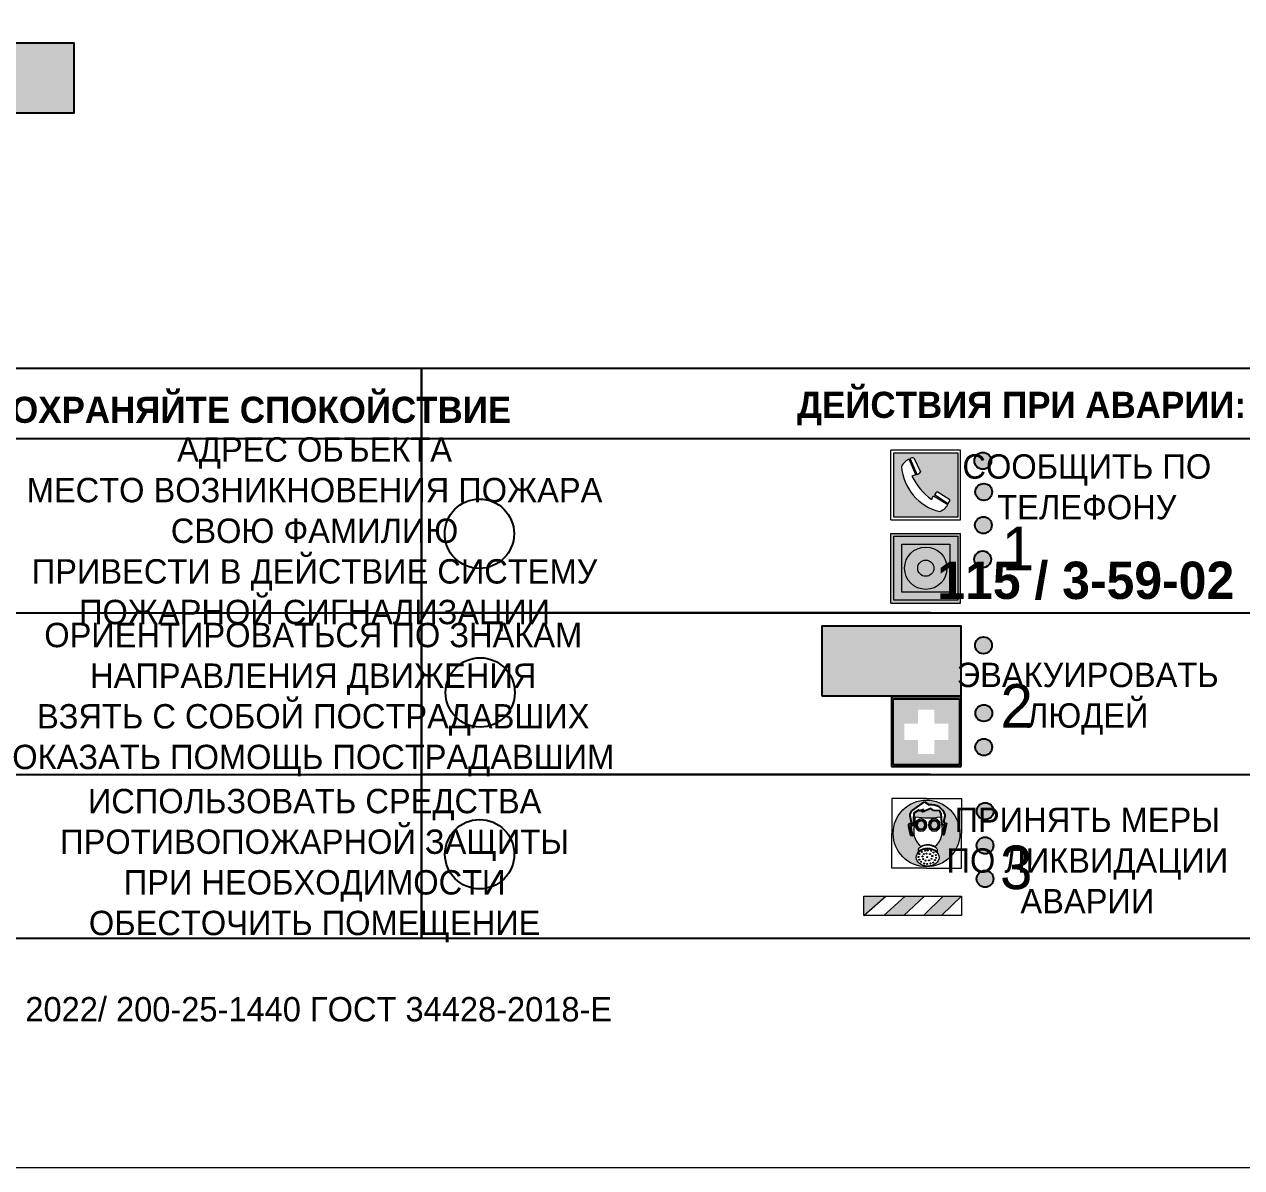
# Model space of a CAD drawing. Header units: millimetres. Extents: x 13114 to 67229, y 22859 to 38520.
# Drawn here: x 30539.8 to 30679.6, y 34765.1 to 34896.4 of the extents above; entities that cross this region are included whole.
import ezdxf

# ---------------------------------------------------------------- set-up
doc = ezdxf.new("R2010")
doc.units = ezdxf.units.MM
doc.layers.add('План_Штампы', color=7, linetype='Continuous')
doc.styles.add('обычный', font='arial.ttf')

# ---------------------------------------------------------------- blocks, each defined once
blk = doc.blocks.new('A$C38D26F80')
h = blk.add_hatch(color=5)
h.dxf.hatch_style = 1
h.paths.add_polyline_path([(-8.77, -4.48, 1), (-0.19, -4.48, 1)])
h.paths.add_polyline_path([(-6.75, -3.58), (-6.75, -3.31), (-6.62, -3.22), (-6.5, -3.22), (-6.42, -3.3), (-6.39, -3.28), (-6.59, -2.23), (-6.59, -2.01), (-6.38, -1.58), (-4.76, -0.4), (-4.13, -0.79, -0.362848), (-2.1, -2.1, -0.201049), (-2.17, -2.48, 0.085434), (-2.26, -3.13), (-1.9, -3.16), (-2.25, -4.7), (-2.4, -4.59), (-2.43, -4.34), (-2.36, -4.34), (-2.14, -3.34), (-2.47, -3.42), (-2.58, -1.95), (-2.77, -1.58), (-3.58, -1.52), (-3.92, -1.26), (-5.05, -1.73), (-4.87, -1.39), (-5.41, -1.6), (-5.41, -1.46), (-6.13, -1.87), (-6.18, -3.5), (-6.56, -3.47), (-6.37, -4.59), (-6.16, -4.43), (-6.16, -4.66), (-6.36, -4.79), (-6.37, -4.8), (-6.51, -4.76)], flags=16)
h.paths.add_polyline_path([(-6.51, -4.76), (-6.36, -4.79), (-6.37, -4.8)], flags=0)
h.paths.add_polyline_path([(-5.92, -2.34, 0.089508), (-2.67, -2.35), (-2.48, -3.88, -0.268602), (-3.4, -6.18, 0.262449), (-5.2, -6.18, -0.268602), (-6.11, -3.88)], flags=16)
edge = h.paths.add_edge_path(flags=16)
edge.add_ellipse((-5.19, -3.41), major_axis=(0, 0.842), ratio=0.848992, start_angle=0, end_angle=360)
edge = h.paths.add_edge_path(flags=0)
edge.add_ellipse((-5.19, -3.39), major_axis=(0, 0.665), ratio=0.853798, start_angle=0, end_angle=360)
edge = h.paths.add_edge_path(flags=0)
edge.add_ellipse((-5.19, -3.4), major_axis=(0, 0.528), ratio=0.864094, start_angle=0, end_angle=360)
edge = h.paths.add_edge_path(flags=16)
edge.add_ellipse((-3.47, -3.4), major_axis=(0, 0.842), ratio=0.848992, start_angle=0, end_angle=360)
h.paths.add_polyline_path([(-3.13, -6.45), (-3.13, -6.84, 0.383174), (-5.57, -6.85), (-5.57, -6.49, -0.369952)], flags=16)
edge = h.paths.add_edge_path(flags=0)
edge.add_ellipse((-3.47, -3.39), major_axis=(0, 0.665), ratio=0.853798, start_angle=0, end_angle=360)
edge = h.paths.add_edge_path(flags=0)
edge.add_ellipse((-3.47, -3.4), major_axis=(0, 0.528), ratio=0.864094, start_angle=0, end_angle=360)
edge = h.paths.add_edge_path(flags=16)
edge.add_ellipse((-4.34, -7.57), major_axis=(-1.48, 0), ratio=0.744955, start_angle=0, end_angle=360)
h.paths.add_polyline_path([(-5.01, -6.85, -1), (-5.15, -6.85, -1)], flags=0)
h.paths.add_polyline_path([(-5.33, -7.14, -1), (-5.47, -7.14, -1)], flags=0)
h.paths.add_polyline_path([(-4.61, -6.71, -1), (-4.74, -6.71, -1)], flags=16)
h.paths.add_polyline_path([(-5.43, -7.51, -1), (-5.57, -7.51, -1)], flags=0)
h.paths.add_polyline_path([(-4.26, -6.67, -1), (-4.4, -6.67, -1)], flags=16)
h.paths.add_polyline_path([(-4.74, -7.14, -1), (-4.88, -7.14, -1)], flags=0)
h.paths.add_polyline_path([(-4.93, -7.43, -1), (-5.07, -7.43, -1)], flags=0)
h.paths.add_polyline_path([(-4.41, -7.07, -1), (-4.54, -7.07, -1)], flags=0)
h.paths.add_polyline_path([(-5.33, -7.87, -1), (-5.46, -7.87, -1)], flags=0)
h.paths.add_polyline_path([(-3.8, -6.71, -1), (-3.94, -6.71, -1)], flags=16)
h.paths.add_polyline_path([(-4.85, -7.78, -1), (-4.98, -7.78, -1)], flags=0)
h.paths.add_polyline_path([(-3.96, -7.14, -1), (-4.1, -7.14, -1)], flags=0)
h.paths.add_polyline_path([(-4.33, -7.53, -1), (-4.47, -7.53, -1)], flags=0)
h.paths.add_polyline_path([(-5.09, -8.12, -1), (-5.23, -8.12, -1)], flags=0)
h.paths.add_polyline_path([(-3.5, -6.94, -1), (-3.64, -6.94, -1)], flags=0)
h.paths.add_polyline_path([(-4.54, -7.97, -1), (-4.68, -7.97, -1)], flags=0)
h.paths.add_polyline_path([(-3.66, -7.39, -1), (-3.8, -7.39, -1)], flags=0)
h.paths.add_polyline_path([(-4.73, -8.35, -1), (-4.86, -8.35, -1)], flags=0)
h.paths.add_polyline_path([(-4.09, -7.96, -1), (-4.23, -7.96, -1)], flags=0)
h.paths.add_polyline_path([(-3.77, -7.74, -1), (-3.91, -7.74, -1)], flags=0)
h.paths.add_polyline_path([(-3.22, -7.27, -1), (-3.35, -7.27, -1)], flags=0)
h.paths.add_polyline_path([(-4.34, -8.4, -1), (-4.47, -8.4, -1)], flags=0)
h.paths.add_polyline_path([(-3.16, -7.61, -1), (-3.3, -7.61, -1)], flags=0)
h.paths.add_polyline_path([(-3.9, -8.35, -1), (-4.04, -8.35, -1)], flags=0)
h.paths.add_polyline_path([(-3.32, -7.91, -1), (-3.46, -7.91, -1)], flags=0)
h.paths.add_polyline_path([(-3.55, -8.23, -1), (-3.69, -8.23, -1)], flags=0)
at = {"color": 5, "lineweight": 5}
for p, q in [((-4.48, 0), (-8.96, 0)), ((-8.96, 0), (-8.96, -4.48)), ((-4.48, 0), (0, 0)), ((0, 0), (0, -4.48)), ((-6.38, -1.58), (-4.76, -0.4)), ((-5.41, -1.46), (-6.13, -1.87)), ((-4.87, -1.39), (-5.41, -1.6)), ((-5.41, -1.6), (-5.41, -1.46)), ((-3.92, -1.26), (-5.05, -1.73)), ((-5.05, -1.73), (-4.87, -1.39)), ((-4.76, -0.4), (-4.13, -0.79)), ((-3.58, -1.52), (-3.92, -1.26)), ((-2.77, -1.58), (-3.58, -1.52)), ((-6.59, -2.01), (-6.38, -1.58)), ((-6.59, -2.23), (-6.59, -2.01)), ((-6.39, -3.28), (-6.59, -2.23)), ((-6.13, -1.87), (-6.18, -3.5)), ((-5.92, -2.34), (-6.11, -3.88)), ((-2.58, -1.95), (-2.77, -1.58)), ((-2.67, -2.34), (-2.48, -3.88)), ((-2.47, -3.42), (-2.58, -1.95)), ((-1.9, -3.16), (-2.26, -3.13)), ((-8.96, -8.96), (-8.96, -4.48)), ((-6.75, -3.31), (-6.62, -3.22)), ((-6.75, -3.58), (-6.75, -3.31)), ((-6.51, -4.76), (-6.75, -3.58)), ((-6.62, -3.22), (-6.5, -3.22)), ((-6.18, -3.5), (-6.56, -3.47)), ((-6.56, -3.47), (-6.37, -4.59)), ((-6.5, -3.22), (-6.42, -3.3)), ((-6.42, -3.3), (-6.39, -3.28)), ((-6.37, -4.59), (-6.16, -4.43)), ((-6.16, -4.66), (-6.37, -4.8)), ((-6.16, -4.43), (-6.16, -4.66)), ((-2.14, -3.34), (-2.47, -3.42)), ((-2.43, -4.34), (-2.4, -4.59)), ((-2.43, -4.34), (-2.36, -4.34)), ((-2.4, -4.59), (-2.25, -4.7)), ((-2.36, -4.34), (-2.14, -3.34)), ((-2.25, -4.7), (-1.9, -3.16)), ((0, -8.96), (0, -4.48)), ((-6.37, -4.8), (-6.51, -4.76)), ((-5.57, -6.49), (-5.57, -6.85)), ((-3.13, -6.45), (-3.13, -6.84)), ((-4.48, -8.96), (-8.96, -8.96)), ((-4.48, -8.96), (0, -8.96))]:
    blk.add_line(p, q, dxfattribs=at)
at = {"color": 5}
for p, q in [((-6.38, -1.58), (-4.76, -0.4)), ((-5.41, -1.46), (-6.13, -1.87)), ((-4.87, -1.39), (-5.41, -1.6)), ((-5.41, -1.6), (-5.41, -1.46)), ((-3.92, -1.26), (-5.05, -1.73)), ((-5.05, -1.73), (-4.87, -1.39)), ((-4.76, -0.4), (-4.13, -0.79)), ((-3.58, -1.52), (-3.92, -1.26)), ((-2.77, -1.58), (-3.58, -1.52)), ((-6.59, -2.01), (-6.38, -1.58)), ((-6.59, -2.23), (-6.59, -2.01)), ((-6.39, -3.28), (-6.59, -2.23)), ((-6.13, -1.87), (-6.18, -3.5)), ((-2.58, -1.95), (-2.77, -1.58)), ((-2.47, -3.42), (-2.58, -1.95)), ((-2.26, -3.13), (-1.9, -3.16)), ((-6.75, -3.31), (-6.62, -3.22)), ((-6.75, -3.58), (-6.75, -3.31)), ((-6.51, -4.76), (-6.75, -3.58)), ((-6.62, -3.22), (-6.5, -3.22)), ((-6.18, -3.5), (-6.56, -3.47)), ((-6.56, -3.47), (-6.37, -4.59)), ((-6.5, -3.22), (-6.42, -3.3)), ((-6.42, -3.3), (-6.39, -3.28)), ((-6.37, -4.59), (-6.16, -4.43)), ((-6.16, -4.66), (-6.37, -4.8)), ((-6.16, -4.66), (-6.36, -4.79)), ((-6.16, -4.43), (-6.16, -4.66)), ((-2.14, -3.34), (-2.47, -3.42)), ((-2.4, -4.59), (-2.43, -4.34)), ((-2.43, -4.34), (-2.36, -4.34)), ((-2.25, -4.7), (-2.4, -4.59)), ((-2.36, -4.34), (-2.14, -3.34)), ((-1.9, -3.16), (-2.25, -4.7)), ((-6.37, -4.8), (-6.51, -4.76)), ((-6.36, -4.79), (-6.51, -4.76))]:
    blk.add_line(p, q, dxfattribs=at)
at = {"color": 5, "lineweight": 5}
for centre, radius in [((-4.48, -4.48), 4.29), ((-5.5, -7.51), 0.0678), ((-5.4, -7.14), 0.0678), ((-5.4, -7.87), 0.0678), ((-5.08, -6.85), 0.0678), ((-5, -7.43), 0.0678), ((-4.91, -7.78), 0.0678), ((-4.81, -7.14), 0.0678), ((-4.67, -6.71), 0.0678), ((-4.47, -7.07), 0.0678), ((-4.4, -7.53), 0.0678), ((-4.33, -6.67), 0.0678), ((-4.03, -7.14), 0.0678), ((-3.87, -6.71), 0.0678), ((-3.84, -7.74), 0.0678), ((-3.73, -7.39), 0.0678), ((-3.57, -6.94), 0.0678), ((-3.28, -7.27), 0.0678), ((-3.23, -7.61), 0.0678), ((-5.16, -8.12), 0.0678), ((-4.79, -8.35), 0.0678), ((-4.61, -7.97), 0.0678), ((-4.4, -8.4), 0.0678), ((-4.16, -7.96), 0.0678), ((-3.97, -8.35), 0.0678), ((-3.62, -8.23), 0.0678), ((-3.39, -7.91), 0.0678)]:
    blk.add_circle(centre, radius, dxfattribs=at)
at = {"color": 5}
for centre, radius, start, end in [((-3.89, -2.66), 1.88, 17.387, 97.1599), ((-0.35, -3.07), 1.91, 162.2553, 181.7878), ((-2.6, -2.2), 0.511, 326.3906, 11.8614)]:
    blk.add_arc(centre, radius, start, end, dxfattribs=at)
at = {"color": 5, "lineweight": 5}
for centre, radius, start, end in [((-4.28, 6.66), 9.15, 259.6987, 280.1569), ((-0.47, -3.05), 1.79, 161.5846, 182.4584), ((-2.6, -2.2), 0.513, 326.4781, 11.7739), ((-3.66, -4.24), 2.47, 171.573, 231.7124), ((-4.93, -4.24), 2.47, 308.2876, 8.427), ((-4.33, -7.88), 1.87, 50.358, 131.5662), ((-4.3, -7.78), 1.83, 60.5889, 119.4111), ((-4.34, -8.2), 1.82, 48.4943, 132.3565)]:
    blk.add_arc(centre, radius, start, end, dxfattribs=at)
for centre, major_axis, ratio in [((-5.19, -3.41), (0, 0.842), 0.848992), ((-5.19, -3.39), (0, 0.665), 0.853798), ((-5.19, -3.4), (0, 0.528), 0.864094), ((-3.47, -3.4), (0, 0.842), 0.848992), ((-3.47, -3.39), (0, 0.665), 0.853798), ((-3.47, -3.4), (0, 0.528), 0.864094), ((-4.34, -7.57), (-1.48, 0), 0.744955)]:
    blk.add_ellipse(centre, major_axis=major_axis, ratio=ratio, dxfattribs=at)
blk = doc.blocks.new('A$C47DD6509')
at = {"lineweight": 5}
for points in [[(-8.69, 0), (-11.19, 0), (-11.19, -2.22)], [(-4.22, 0), (-6.45, 0), (-8.91, -2.22), (-6.61, -2.22)], [(0, 0), (-2.09, 0), (-4.36, -2.22), (-2.29, -2.22)]]:
    blk.add_hatch(color=242, dxfattribs=at).paths.add_polyline_path(points)
at = {"color": 242, "lineweight": 5}
for p, q in [((-11.19, -2.22), (-8.69, 0)), ((-11.19, -2.22), (-11.19, 0)), ((-11.19, 0), (-8.69, 0)), ((-11.19, 0), (0, 0)), ((-8.91, -2.22), (-6.45, 0)), ((-6.61, -2.22), (-4.22, 0)), ((-4.36, -2.22), (-2.09, 0)), ((-2.29, -2.22), (0, 0)), ((0, 0), (0, -2.22)), ((0, -2.22), (-11.19, -2.22))]:
    blk.add_line(p, q, dxfattribs=at)
blk = doc.blocks.new('A$C32E8229D')
at = {"true_color": 0xffffff}
blk.add_hatch(color=7, dxfattribs=at).paths.add_polyline_path([(0, 0), (0, -8), (16, -8), (16, 0)])
h = blk.add_hatch(color=126)
h.paths.add_polyline_path([(0.2, -0.2), (15.8, -0.2), (15.8, -7.8), (0.2, -7.8)])
h.paths.add_polyline_path([(13.49, -2.05), (12.08, -2.05), (11.37, -2.63, 0.162397), (11.29, -2.84), (11.29, -3.63), (10.35, -3.63), (10.35, -4.05), (11.68, -4.05), (11.68, -3.48), (12.26, -4.28), (11.29, -5.1), (11.29, -6.78), (11.85, -6.78), (11.85, -5.44), (12.8, -4.64), (12.8, -5.94), (14.46, -5.94), (14.46, -5.39), (13.45, -5.39), (13.45, -3.97), (12.46, -2.59), (13.15, -2.59), (13.69, -3.34), (14.18, -3)], flags=16)
h.paths.add_polyline_path([(10.74, -1.82, 1), (11.8, -1.82, 1)], flags=16)
h.paths.add_polyline_path([(9.39, -3.59), (5.99, -3.59), (6.56, -3.03), (5.91, -3.03), (5.1, -3.83), (5.91, -4.64), (6.56, -4.64), (5.99, -4.09), (9.39, -4.09)], flags=16)
h.paths.add_polyline_path([(4.29, -1.08), (1.72, -1.08), (1.72, -6.6), (4.29, -6.6)], flags=16)
at = {"color": 126}
blk.add_lwpolyline([(16, -8), (0, -8), (0, 0), (16, 0)], close=True, dxfattribs=at)
blk = doc.blocks.new('A$C18900ED3')
h = blk.add_hatch(color=126)
h.paths.add_polyline_path([(-0.18, -0.18), (-7.02, -0.18), (-7.02, -7.02), (-0.18, -7.02)])
h.paths.add_polyline_path([(-5.89, -4.46), (-5.89, -2.77), (-4.46, -2.77), (-4.46, -1.31), (-2.77, -1.31), (-2.77, -2.77), (-1.33, -2.77), (-1.33, -4.46), (-2.77, -4.46), (-2.77, -5.89), (-4.46, -5.89), (-4.46, -4.46)], flags=16)
at = {"color": 126}
for p, q in [((-7.2, 0), (-7.2, -7.2)), ((0, 0), (-7.2, 0)), ((0, -7.2), (0, 0)), ((-7.02, -7.02), (-7.02, -0.18)), ((-7.02, -0.18), (-0.18, -0.18)), ((-0.18, -0.18), (-0.18, -7.02)), ((-7.2, -7.2), (0, -7.2)), ((-0.18, -7.02), (-7.02, -7.02))]:
    blk.add_line(p, q, dxfattribs=at)
blk = doc.blocks.new('A$C456E1F9C')
at = {"lineweight": 5}
h = blk.add_hatch(color=242, dxfattribs=at)
h.paths.add_polyline_path([(0.51, -1.47), (0.51, -13.26), (12.29, -13.26), (12.29, -1.47)])
h.paths.add_polyline_path([(5.42, -4.95, -0.254479), (4.78, -5.4), (3.52, -2.53, -0.209735), (4.23, -2.4)], flags=16)
h.paths.add_polyline_path([(8.53, -8.6), (10.87, -10.17), (10.54, -10.76), (8.03, -9.13, -0.192251)], flags=16)
h.paths.add_polyline_path([(4.61, -5.49, 0.005518), (3.87, -5.72, 0.128647), (7.49, -10.01, 0.00809), (7.83, -9.33), (10.47, -10.97, -0.16736), (8.99, -12.25, -0.327862), (1.95, -3.95, -0.166952), (3.36, -2.62)], flags=16)
at = {"color": 242, "lineweight": 5}
for p, q in [((0, -13.77), (0, -0.97)), ((12.8, -0.97), (0, -0.97)), ((12.8, -13.77), (12.8, -0.97)), ((4.61, -5.49), (3.36, -2.62)), ((3.52, -2.53), (4.78, -5.4)), ((4.23, -2.4), (5.42, -4.95)), ((10.81, -10.12), (8.53, -8.6)), ((7.83, -9.33), (10.47, -10.97)), ((8.03, -9.13), (10.54, -10.76)), ((10.54, -10.76), (10.8, -10.3)), ((10.8, -10.3), (10.81, -10.12)), ((0, -13.77), (12.8, -13.77))]:
    blk.add_line(p, q, dxfattribs=at)
blk.add_lwpolyline([(0.51, -1.47), (12.29, -1.47), (12.29, -13.26), (0.51, -13.26)], close=True, dxfattribs=at)
for centre, radius, start, end in [((4.59, -5.34), 2.99, 114.2845, 152.1974), ((11.12, -3.31), 9.19, 183.9915, 256.6009), ((4.02, -3.27), 0.891, 76.3284, 123.7092), ((14.98, -39.1), 35.17, 107.1487, 108.4135), ((13.86, -0.94), 11.08, 205.5536, 234.8762), ((4.68, -4.59), 0.824, 276.9621, 334.0723), ((8.94, -9.5), 0.989, 114.4092, 157.9388), ((-13.31, 0.8), 23.44, 332.5487, 334.4027), ((7.87, -9.46), 3, 291.9291, 329.9329)]:
    blk.add_arc(centre, radius, start, end, dxfattribs=at)
blk = doc.blocks.new('A$C54414219')
at = {"true_color": 0xffffff}
h = blk.add_hatch(color=7, dxfattribs=at)
h.paths.add_polyline_path([(2.39, -9.45), (2.39, -18.3), (11.23, -18.3), (11.23, -9.45)], flags=0)
h.paths.add_polyline_path([(10.71, -13.87, -1), (2.92, -13.87, -1)], flags=0)
h.paths.add_polyline_path([(8.3, -13.87, -1), (5.33, -13.87, -1)], flags=0)
h.paths.add_polyline_path([(0.41, -7.47), (0.41, -20.27), (13.21, -20.27), (13.21, -7.47)])
h.paths.add_polyline_path([(0.92, -19.77), (12.71, -19.77), (12.71, -7.98), (0.92, -7.98)], flags=16)
h.paths.add_polyline_path([(11.23, -9.45), (11.23, -18.3), (2.39, -18.3), (2.39, -9.45)], flags=0)
at = {"lineweight": 5}
h = blk.add_hatch(color=242, dxfattribs=at)
h.paths.add_polyline_path([(12.71, -7.98), (0.92, -7.98), (0.92, -19.77), (12.71, -19.77)])
h.paths.add_polyline_path([(11.23, -18.3), (2.39, -18.3), (2.39, -9.45), (11.23, -9.45)], flags=16)
h.paths.add_polyline_path([(10.71, -13.87, -1), (2.92, -13.87, -1)], flags=0)
h.paths.add_polyline_path([(8.3, -13.87, -1), (5.33, -13.87, -1)], flags=0)
at = {"true_color": 0xffffff}
h = blk.add_hatch(color=7, dxfattribs=at)
h.paths.add_polyline_path([(2.39, -9.45), (2.39, -18.3), (11.23, -18.3), (11.23, -9.45)])
h.paths.add_polyline_path([(10.71, -13.87, -1), (2.92, -13.87, -1)], flags=16)
h.paths.add_polyline_path([(8.3, -13.87, -1), (5.33, -13.87, -1)], flags=0)
at = {"lineweight": 5}
h = blk.add_hatch(color=242, dxfattribs=at)
h.paths.add_polyline_path([(2.92, -13.87, 1), (10.71, -13.87, 1)])
h.paths.add_polyline_path([(8.3, -13.87, -1), (5.33, -13.87, -1)], flags=16)
at = {"color": 242, "lineweight": 5}
for p, q in [((0.41, -20.27), (0.41, -7.47)), ((0.41, -7.47), (13.21, -7.47)), ((0.41, -7.47), (13.21, -7.47)), ((13.21, -20.27), (13.21, -7.47)), ((0.41, -20.27), (13.21, -20.27))]:
    blk.add_line(p, q, dxfattribs=at)
for points in [[(0.92, -7.98), (12.71, -7.98), (12.71, -19.77), (0.92, -19.77)], [(2.39, -9.45), (11.23, -9.45), (11.23, -18.3), (2.39, -18.3)]]:
    blk.add_lwpolyline(points, close=True, dxfattribs=at)
for radius in [3.89, 1.49]:
    blk.add_circle((6.81, -13.87), radius, dxfattribs=at)
blk = doc.blocks.new('A$C7B4425F7')
at = {"true_color": 0xffffff}
blk.add_hatch(color=7, dxfattribs=at).paths.add_polyline_path([(0, 0), (-16, 0), (-16, -8), (0, -8)])
h = blk.add_hatch(color=126)
h.paths.add_polyline_path([(-0.2, -0.2), (-15.8, -0.2), (-15.8, -7.8), (-0.2, -7.8)])
h.paths.add_polyline_path([(-11.76, -2.03), (-11.76, -3.66), (-11.17, -3.66, -0.568275), (-11.17, -6.18), (-12.58, -6.18), (-12.58, -2.03)], flags=16)
h.paths.add_polyline_path([(-13.33, -4.12, -0.495768), (-13.59, -6.18), (-15.03, -6.18), (-15.03, -2.03), (-13.59, -2.03, -0.487973)], flags=16)
h.paths.add_polyline_path([(-10.25, -2.03), (-9.48, -2.03), (-9.48, -6.18), (-10.25, -6.18)], flags=16)
h.paths.add_polyline_path([(-13.84, -3.69), (-14.24, -3.69), (-14.24, -3.03), (-13.9, -3.03, -0.692621)], flags=0)
h.paths.add_polyline_path([(-9.15, -2.03), (-8.4, -2.03), (-8.04, -3.07), (-7.68, -2.03), (-6.93, -2.03), (-7.64, -4.1), (-6.93, -6.18), (-7.68, -6.18), (-8.04, -5.14), (-8.4, -6.18), (-9.15, -6.18), (-8.44, -4.1)], flags=16)
h.paths.add_polyline_path([(-11.76, -4.46), (-11.42, -4.46, -0.692621), (-11.36, -5.12), (-11.76, -5.12)], flags=0)
h.paths.add_polyline_path([(-13.9, -5.2), (-14.24, -5.2), (-14.24, -4.55), (-13.84, -4.55, -0.708038)], flags=0)
edge = h.paths.add_edge_path(flags=16)
edge.add_ellipse((-5.51, -4.08), major_axis=(0, 2.05), ratio=0.586184, start_angle=0, end_angle=360)
edge = h.paths.add_edge_path(flags=0)
edge.add_ellipse((-5.51, -4.08), major_axis=(0, 1.14), ratio=0.454828, start_angle=0, end_angle=360)
h.paths.add_polyline_path([(-4.13, -4.96, 0.377264), (-3.48, -4.52, 0.0555), (-3.16, -2.03), (-1.66, -2.03), (-1.66, -4.96), (-0.96, -4.96), (-0.96, -7.01), (-1.75, -7.01), (-1.75, -6.18), (-3.3, -6.18), (-3.3, -7.02), (-4.13, -7.02)], flags=16)
h.paths.add_polyline_path([(-2.73, -2.91), (-2.28, -2.91), (-2.28, -4.96), (-3.05, -4.96, 0.079136)], flags=0)
at = {"color": 126}
blk.add_lwpolyline([(-16, -8), (0, -8), (0, 0), (-16, 0)], close=True, dxfattribs=at)

msp = doc.modelspace()

# ---------------------------------------------------------------- hatches: boundary and pattern name
at = {"lineweight": 0}
h = msp.add_hatch(color=256, dxfattribs=at)
h.dxf.hatch_style = 1
h.paths.add_polyline_path([(30648.95, 34846.28, 1), (30650.88, 34846.28, 1)])
h = msp.add_hatch(color=256, dxfattribs=at)
h.dxf.hatch_style = 1
h.paths.add_polyline_path([(30649.06, 34842.7, 1), (30650.99, 34842.7, 1)])
h = msp.add_hatch(color=256, dxfattribs=at)
h.dxf.hatch_style = 1
h.paths.add_polyline_path([(30649.02, 34838.89, 1), (30650.95, 34838.89, 1)])
h = msp.add_hatch(color=256, dxfattribs=at)
h.dxf.hatch_style = 1
h.paths.add_polyline_path([(30648.94, 34834.96, 1), (30650.87, 34834.96, 1)])
h = msp.add_hatch(color=256, dxfattribs=at)
h.dxf.hatch_style = 1
h.paths.add_polyline_path([(30649.02, 34825.08, 1), (30650.95, 34825.08, 1)])
h = msp.add_hatch(color=256, dxfattribs=at)
h.dxf.hatch_style = 1
h.paths.add_polyline_path([(30649.06, 34817.3, 1), (30650.99, 34817.3, 1)])
h = msp.add_hatch(color=256, dxfattribs=at)
h.dxf.hatch_style = 1
h.paths.add_polyline_path([(30649.05, 34813.39, 1), (30650.99, 34813.39, 1)])
h = msp.add_hatch(color=256, dxfattribs=at)
h.dxf.hatch_style = 1
h.paths.add_polyline_path([(30649.21, 34806.04, 1), (30651.14, 34806.04, 1)])
h = msp.add_hatch(color=256, dxfattribs=at)
h.dxf.hatch_style = 1
h.paths.add_polyline_path([(30649.21, 34802.1, 1), (30651.14, 34802.1, 1)])
h = msp.add_hatch(color=256, dxfattribs=at)
h.dxf.hatch_style = 1
h.paths.add_polyline_path([(30649.21, 34798.26, 1), (30651.14, 34798.26, 1)])

# ---------------------------------------------------------------- linework, layer by layer
at = {"color": 5, "lineweight": 0}
msp.add_lwpolyline([(30416.34, 34765.09), (31016.34, 34765.09), (31016.34, 35160.09), (30416.34, 35160.09)], close=True, dxfattribs=at)
for points in [[(30441.71, 34848.82), (30585.47, 34848.82), (30585.47, 34856.87), (30441.71, 34856.87)], [(30585.47, 34848.82), (30729.24, 34848.82), (30729.24, 34856.87), (30585.47, 34856.87)], [(30441.71, 34848.82), (30585.47, 34848.82), (30585.47, 34791.42), (30441.71, 34791.42)], [(30585.47, 34848.82), (30729.24, 34848.82), (30729.24, 34791.42), (30585.47, 34791.42)]]:
    msp.add_lwpolyline(points, close=True)
for points in [[(30500.12, 34828.83), (30441.71, 34828.83), (30585.47, 34828.83)], [(30643.89, 34828.83), (30585.47, 34828.83), (30729.24, 34828.83)], [(30500.12, 34810.25), (30441.71, 34810.25), (30585.47, 34810.25)], [(30643.89, 34810.25), (30585.47, 34810.25), (30729.24, 34810.25)]]:
    msp.add_lwpolyline(points)
for centre, radius in [((30649.92, 34846.28), 0.966), ((30650.02, 34842.7), 0.966), ((30592.1, 34837.9), 3.98), ((30649.98, 34838.89), 0.966), ((30649.9, 34834.96), 0.966), ((30649.99, 34825.08), 0.966), ((30592.19, 34819.67), 3.98), ((30650.03, 34817.3), 0.966), ((30650.02, 34813.39), 0.966), ((30650.18, 34806.04), 0.966), ((30592.13, 34801.09), 3.98), ((30650.17, 34802.1), 0.966), ((30650.17, 34798.26), 0.966)]:
    msp.add_circle(centre, radius)

# ---------------------------------------------------------------- block references
for name, p, xscale, yscale, zscale in [('A$C456E1F9C', (30639.36, 34848.1), 0.625, 0.625, 0.625), ('A$C54414219', (30639.11, 34842.61), 0.625, 0.625, 0.625), ('A$C18900ED3', (30647.43, 34819.15), 1.111111111007631, 1.111111111007631, 1.111111111007631), ('A$C38D26F80', (30647.45, 34807.48), 0.8928571427240968, 0.8928571427240968, 0.8928571427240968)]:
    msp.add_blockref(name, p, dxfattribs=dict(xscale=xscale, yscale=yscale, zscale=zscale))
at = {"xscale": -1}
msp.add_blockref('A$C32E8229D', (30647.43, 34827.3), dxfattribs=at)
at = {"color": 242, "true_color": 0xc1121c}
msp.add_blockref('A$C47DD6509', (30647.45, 34796.26), dxfattribs=at)
at = {"layer": 'План_Штампы'}
msp.add_blockref('A$C7B4425F7', (30545.56, 34894.25), dxfattribs=at)

# ---------------------------------------------------------------- texts
at = {"lineweight": 0, "attachment_point": 5, "style": 'обычный'}
for s, insert, char_height, width in [('{\\fProxima Nova Rg|b1|i0|c204|p2;ДЕЙСТВИЯ ПРИ АВАРИИ: СОХРАНЯЙТЕ СПОКОЙСТВИЕ\\H1.6644x; }', (30685.09, 34852.27), 3, 175.1736), ('{\\fProxima Nova Rg|b1|i0|c204|p2;ДЕЙСТВИЯ ПРИ ПОЖАРЕ: СОХРАНЯЙТЕ СПОКОЙСТВИЕ\\H1.6644x; }', (30538.87, 34851.7), 3, 175.1736), ('\\pi-8.4,l8.4,t8.4;{\\fProxima Nova Rg|b0|i0|c204|p2;АДРЕС ОБЪЕКТА\\PМЕСТО ВОЗНИКНОВЕНИЯ ПОЖАРА \\PСВОЮ ФАМИЛИЮ\\PПРИВЕСТИ В ДЕЙСТВИЕ СИСТЕМУ \\PПОЖАРНОЙ СИГНАЛИЗАЦИИ}', (30573.17, 34837.84), 2.8, 126.6484), ('{\\fProxima Nova Rg|b0|i0|c204|p2;СООБЩИТЬ ПО \\PТЕЛЕФОНУ}', (30661.86, 34843.27), 2.8, 126.6484), ('{\\fProxima Nova Rg|b0|i0|c204|p2;1\\H1.1667x; }', (30653.96, 34836.21), 5, 126.6484), ('{\\fProxima Nova Rg|b1|i0|c0|p2;\\H1.0714x;115 / 3-59-02\\H1.2822x; }', (30661.74, 34832.49), 4, 126.6484), ('\\pi-8.4,l8.4,t8.4;{\\fProxima Nova Rg|b0|i0|c204|p2;ОРИЕНТИРОВАТЬСЯ ПО ЗНАКАМ \\PНАПРАВЛЕНИЯ ДВИЖЕНИЯ\\PВЗЯТЬ С СОБОЙ ПОСТРАДАВШИХ\\PОКАЗАТЬ ПОМОЩЬ ПОСТРАДАВШИМ}', (30573.02, 34818.86), 2.8, 126.6484), ('{\\fProxima Nova Rg|b0|i0|c204|p2;ЭВАКУИРОВАТЬ \\PЛЮДЕЙ}', (30661.96, 34818.95), 2.8, 126.6484), ('{\\fProxima Nova Rg|b0|i0|c204|p2;2\\H1.1967x; }', (30653.81, 34818.13), 5, 126.6484), ('\\pi-8.4,l8.4,t8.4;{\\fProxima Nova Rg|b0|i0|c204|p2;ИСПОЛЬЗОВАТЬ СРЕДСТВА \\PПРОТИВОПОЖАРНОЙ ЗАЩИТЫ \\PПРИ НЕОБХОДИМОСТИ \\PОБЕСТОЧИТЬ ПОМЕЩЕНИЕ}', (30573.18, 34799.79), 2.8, 126.6484), ('{\\fProxima Nova Rg|b0|i0|c204|p2;ПРИНЯТЬ МЕРЫ \\PПО ЛИКВИДАЦИИ \\PАВАРИИ}', (30661.92, 34800.37), 2.8, 126.6484), ('{\\fProxima Nova Rg|b0|i0|c204|p2;3\\H1.1967x; }', (30653.75, 34799.55), 5, 126.6484), ('\\pi-8.4,l8.4,t8.4;{\\fProxima Nova Rg|b0|i0|c204|p2;ИЗГОТОВИТЕЛЬ: ИП АНДРЕЕВ А. А.\\fProxima Nova Rg|b0|i0|c0|p2; \\fProxima Nova Rg|b0|i0|c204|p2;ФП-24 - 2022/ 200-25-1440 ГОСТ 34428-2018-Е\\H1.2266x; }', (30533.31, 34782.88), 2.8, 191.3484)]:
    msp.add_mtext(s, dxfattribs=dict(at, insert=insert, char_height=char_height, width=width))

doc.saveas('drawing.dxf')
